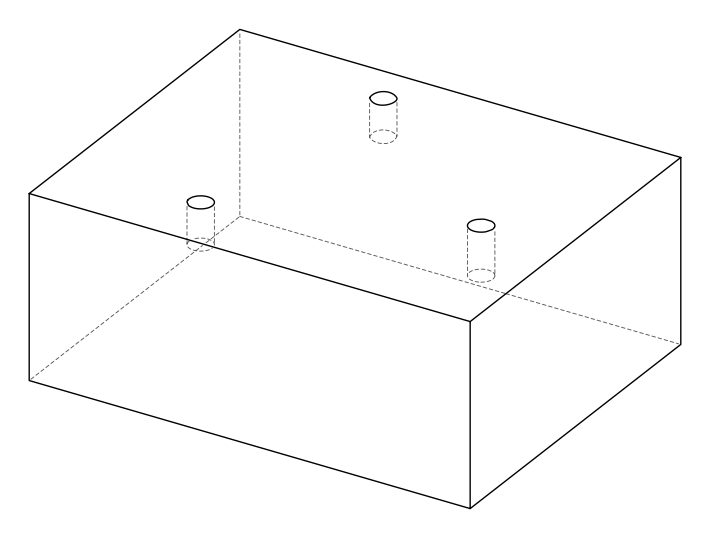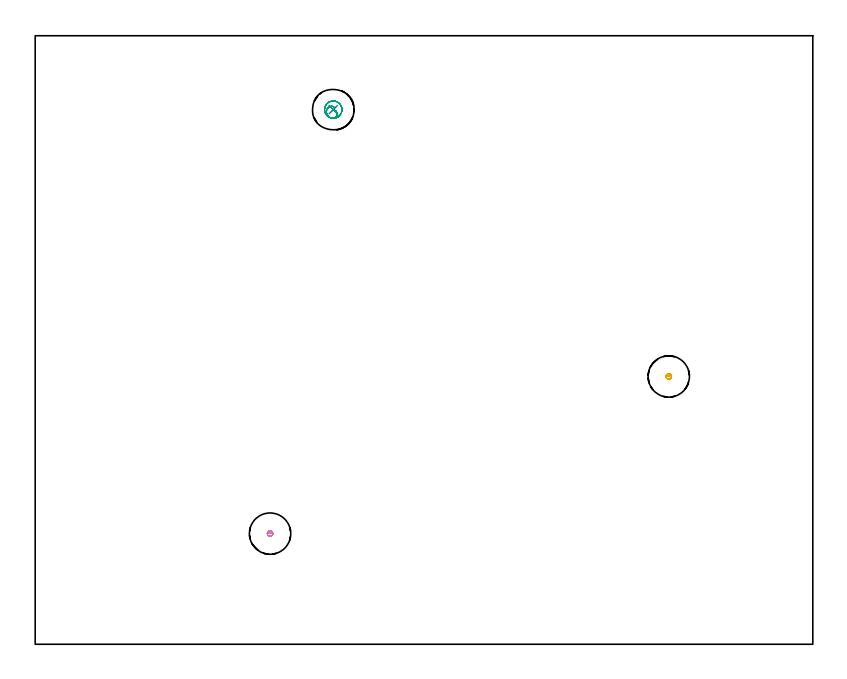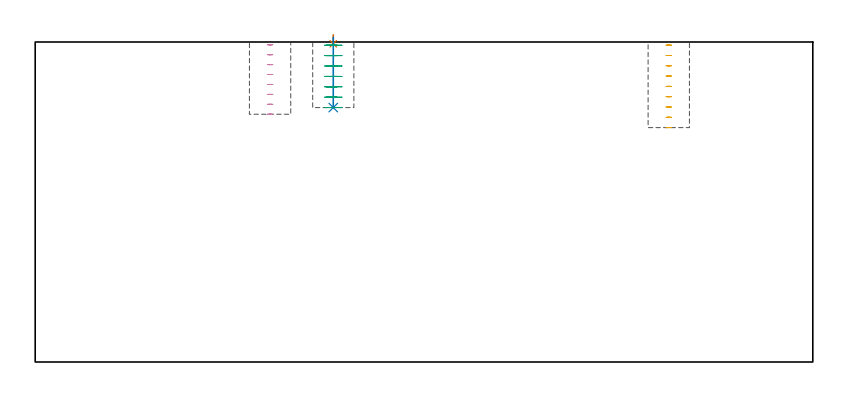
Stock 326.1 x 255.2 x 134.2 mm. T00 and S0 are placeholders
(PLAN: 5 operations, 3 tool changes, 2 min)
(1 SPOT_DRILL | STEP1POCKET | NXT0321_9005460120000 | 0.03 min | 5 mm3)
(2 DRILL_BLIND_HOLE_INTO_CENTER | STEP1POCKET | NXT0301_128 | 0.12 min | 2978 mm3)
(3 MILL_ROUGH_BLIND_HOLE_CONTOUR | STEP1POCKET | NXT0201_013 | Spiral | 1.09 min | 3476 mm3)
(4 MILL_BLIND_HOLE_FROM_SOLID_MATERIAL | STEP1POCKET_1 | UGT0201_133 | Spiral | 0.35 min | 7126 mm3)
(5 MILL_BLIND_HOLE_FROM_SOLID_MATERIAL_1 | STEP1POCKET_2 | UGT0201_133 | Spiral | 0.4 min | 8443 mm3)
(TOOL NXT0321_9005460120000 | NC Spot Drill, 142deg, 12mm, Carbide, Uncoated | D12 PA142 FL30 Z2)
(TOOL NXT0301_128 | Carbide Drill 12mm [861.1-1200-036A1-GP GC34] | D12 PA150 FL37.4 Z2)
(TOOL NXT0201_013 | ENDMILL 10mm | D10 FL30 Z4)
(TOOL UGT0201_133 | Carbide End Mill 15.0 | D15 FL30 Z4)
(OP 1 SPOT_DRILL)
G17 G21 G94 G90
T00 M6
G54
G17 G0 G90 X125. Y224.2 S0 M3
G43 Z144.2 H0
G94 G81 G98 Z133.455 F250. R137.2
G80
M5
M2
(OP 2 DRILL_BLIND_HOLE_INTO_CENTER)
G17 G21 G94 G90
T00 M6
G54
G17 G0 G90 X125. Y224.2 S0 M3
G43 Z144.2 H1
G94 G81 G98 Z106.7 F250. R136.2
G80
M5
M2
(OP 3 MILL_ROUGH_BLIND_HOLE_CONTOUR)
G17 G21 G94 G90
T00 M6
G54
G17 G0 G90 X125. Y224.2 S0 M3
G43 Z144.2 H0
Z132.843
G94 G3 X125.416 Y225.122 R0.555 F250.
X123.793 Y225.569 R1.537
X122.149 Y222.917 R2.41
X124.543 Y220.579 R2.772
X128.621 Y223.743 R3.65
X124.543 Y220.579 R-3.65
X126.582 Y222.161 R1.825
X125. Y224.2 R1.825
G0 Z128.486
G3 X125.416 Y225.122 R0.555
X123.793 Y225.569 R1.537
X122.149 Y222.917 R2.41
X124.543 Y220.579 R2.772
X128.621 Y223.743 R3.65
X124.543 Y220.579 R-3.65
X126.582 Y222.161 R1.825
X125. Y224.2 R1.825
G0 Z124.129
G3 X125.416 Y225.122 R0.555
X123.793 Y225.569 R1.537
X122.149 Y222.917 R2.41
X124.543 Y220.579 R2.772
X128.621 Y223.743 R3.65
X124.543 Y220.579 R-3.65
X126.582 Y222.161 R1.825
X125. Y224.2 R1.825
G0 Z119.771
G3 X125.416 Y225.122 R0.555
X123.793 Y225.569 R1.537
X122.149 Y222.917 R2.41
X124.543 Y220.579 R2.772
X128.621 Y223.743 R3.65
X124.543 Y220.579 R-3.65
X126.582 Y222.161 R1.825
X125. Y224.2 R1.825
G0 Z115.414
G3 X125.416 Y225.122 R0.555
X123.793 Y225.569 R1.537
X122.149 Y222.917 R2.41
X124.543 Y220.579 R2.772
X128.621 Y223.743 R3.65
X124.543 Y220.579 R-3.65
X126.582 Y222.161 R1.825
X125. Y224.2 R1.825
G0 Z111.057
G3 X125.416 Y225.122 R0.555
X123.793 Y225.569 R1.537
X122.149 Y222.917 R2.41
X124.543 Y220.579 R2.772
X128.621 Y223.743 R3.65
X124.543 Y220.579 R-3.65
X126.582 Y222.161 R1.825
X125. Y224.2 R1.825
G0 Z106.7
G3 X125.416 Y225.122 R0.555
X123.793 Y225.569 R1.537
X122.149 Y222.917 R2.41
X124.543 Y220.579 R2.772
X128.621 Y223.743 R3.65
X124.543 Y220.579 R-3.65
X126.582 Y222.161 R1.825
X125. Y224.2 R1.825
G0 Z144.2
M5
M2
(OP 4 MILL_BLIND_HOLE_FROM_SOLID_MATERIAL)
G17 G21 G94 G90
T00 M6
G54
G17 G0 G90 X98.5 Y46.4 S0 M3
G43 Z144.2 H0
Z133.038
G94 G3 X99.075 Y46.975 R0.575 F250.
X98.5 Y47.55 R0.575
X97.35 Y46.4 R1.15
X98.5 Y47.55 R-1.15
X97.925 Y46.975 R0.575
X98.5 Y46.4 R0.575
G0 Z128.875
G3 X99.075 Y46.975 R0.575
X98.5 Y47.55 R0.575
X97.35 Y46.4 R1.15
X98.5 Y47.55 R-1.15
X97.925 Y46.975 R0.575
X98.5 Y46.4 R0.575
G0 Z124.713
G3 X99.075 Y46.975 R0.575
X98.5 Y47.55 R0.575
X97.35 Y46.4 R1.15
X98.5 Y47.55 R-1.15
X97.925 Y46.975 R0.575
X98.5 Y46.4 R0.575
G0 Z120.55
G3 X99.075 Y46.975 R0.575
X98.5 Y47.55 R0.575
X97.35 Y46.4 R1.15
X98.5 Y47.55 R-1.15
X97.925 Y46.975 R0.575
X98.5 Y46.4 R0.575
G0 Z116.388
G3 X99.075 Y46.975 R0.575
X98.5 Y47.55 R0.575
X97.35 Y46.4 R1.15
X98.5 Y47.55 R-1.15
X97.925 Y46.975 R0.575
X98.5 Y46.4 R0.575
G0 Z112.225
G3 X99.075 Y46.975 R0.575
X98.5 Y47.55 R0.575
X97.35 Y46.4 R1.15
X98.5 Y47.55 R-1.15
X97.925 Y46.975 R0.575
X98.5 Y46.4 R0.575
G0 Z108.063
G3 X99.075 Y46.975 R0.575
X98.5 Y47.55 R0.575
X97.35 Y46.4 R1.15
X98.5 Y47.55 R-1.15
X97.925 Y46.975 R0.575
X98.5 Y46.4 R0.575
G0 Z103.9
G3 X99.075 Y46.975 R0.575
X98.5 Y47.55 R0.575
X97.35 Y46.4 R1.15
X98.5 Y47.55 R-1.15
X97.925 Y46.975 R0.575
X98.5 Y46.4 R0.575
G0 Z144.2
M5
M2
(OP 5 MILL_BLIND_HOLE_FROM_SOLID_MATERIAL_1)
G17 G21 G94 G90
T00 M6
G54
G17 G0 G90 X265.7 Y112.3 S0 M3
G43 Z144.2 H0
Z132.878
G94 G3 X266.275 Y112.875 R0.575 F250.
X265.7 Y113.45 R0.575
X264.55 Y112.3 R1.15
X265.7 Y113.45 R-1.15
X265.125 Y112.875 R0.575
X265.7 Y112.3 R0.575
G0 Z128.556
G3 X266.275 Y112.875 R0.575
X265.7 Y113.45 R0.575
X264.55 Y112.3 R1.15
X265.7 Y113.45 R-1.15
X265.125 Y112.875 R0.575
X265.7 Y112.3 R0.575
G0 Z124.233
G3 X266.275 Y112.875 R0.575
X265.7 Y113.45 R0.575
X264.55 Y112.3 R1.15
X265.7 Y113.45 R-1.15
X265.125 Y112.875 R0.575
X265.7 Y112.3 R0.575
G0 Z119.911
G3 X266.275 Y112.875 R0.575
X265.7 Y113.45 R0.575
X264.55 Y112.3 R1.15
X265.7 Y113.45 R-1.15
X265.125 Y112.875 R0.575
X265.7 Y112.3 R0.575
G0 Z115.589
G3 X266.275 Y112.875 R0.575
X265.7 Y113.45 R0.575
X264.55 Y112.3 R1.15
X265.7 Y113.45 R-1.15
X265.125 Y112.875 R0.575
X265.7 Y112.3 R0.575
G0 Z111.267
G3 X266.275 Y112.875 R0.575
X265.7 Y113.45 R0.575
X264.55 Y112.3 R1.15
X265.7 Y113.45 R-1.15
X265.125 Y112.875 R0.575
X265.7 Y112.3 R0.575
G0 Z106.944
G3 X266.275 Y112.875 R0.575
X265.7 Y113.45 R0.575
X264.55 Y112.3 R1.15
X265.7 Y113.45 R-1.15
X265.125 Y112.875 R0.575
X265.7 Y112.3 R0.575
G0 Z102.622
G3 X266.275 Y112.875 R0.575
X265.7 Y113.45 R0.575
X264.55 Y112.3 R1.15
X265.7 Y113.45 R-1.15
X265.125 Y112.875 R0.575
X265.7 Y112.3 R0.575
G0 Z98.3
G3 X266.275 Y112.875 R0.575
X265.7 Y113.45 R0.575
X264.55 Y112.3 R1.15
X265.7 Y113.45 R-1.15
X265.125 Y112.875 R0.575
X265.7 Y112.3 R0.575
G0 Z144.2
M5
M2
